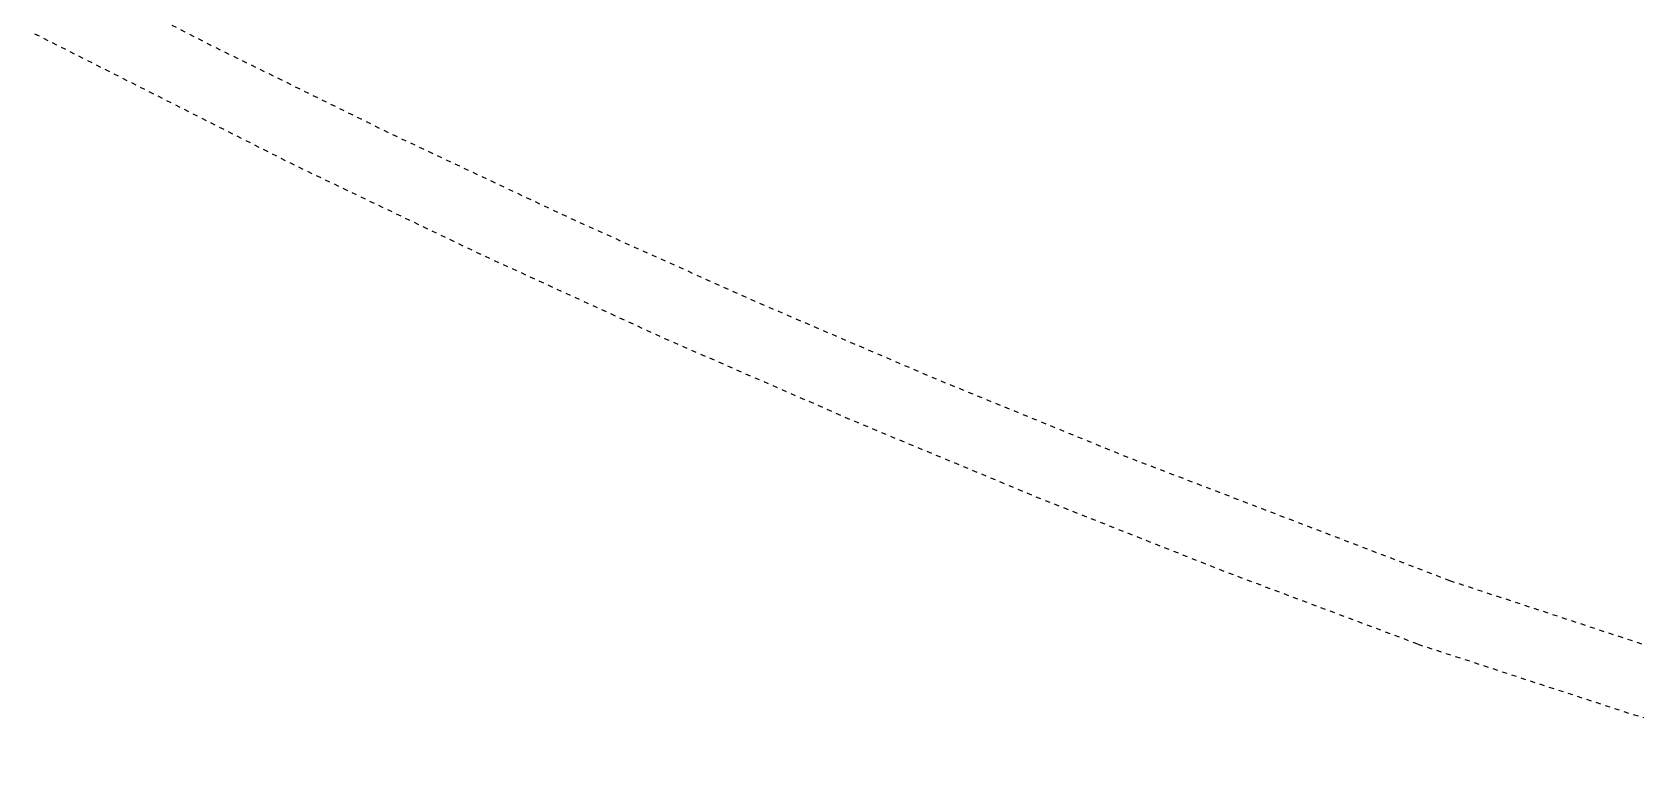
# Model space of a CAD drawing. Header units: millimetres. Extents: x 50357 to 985146, y 723188 to 1803594.
# Drawn here: x 829875.19 to 829907.74, y 818187.62 to 818202.37 of the extents above; entities that cross this region are included whole.
import ezdxf
from ezdxf.xclip import XClip

# ---------------------------------------------------------------- set-up
doc = ezdxf.new("R2010")
doc.units = ezdxf.units.MM
doc.header["$LTSCALE"] = 3
doc.header["$MEASUREMENT"] = 0
doc.linetypes.add('x-baseplan$0$DGN Style 2', pattern=[1.94727e-06, 0, -1.94727e-06])
doc.layers.add('00_Xref', color=7, linetype='Continuous')
doc.layers.add('x-baseplan$0$AR-ROAD_AR_BS_MI_', color=7, linetype='Continuous', true_color=0x6d6d6d)

# ---------------------------------------------------------------- blocks, each defined once
blk = doc.blocks.new('x-baseplan')
at = {"layer": 'x-baseplan$0$AR-ROAD_AR_BS_MI_', "linetype": 'x-baseplan$0$DGN Style 2', "flags": 128}
for points in [[(834499.991, 818203.972), (834503.614, 818202.109), (834507.27, 818200.31), (834510.956, 818198.575), (834514.672, 818196.904), (834518.416, 818195.299), (834522.188, 818193.759), (834528.77, 818191.237)], [(834528.127, 818189.944), (834524.267, 818191.393), (834520.432, 818192.91), (834516.625, 818194.494), (834512.846, 818196.143), (834509.096, 818197.859), (834505.377, 818199.64), (834500, 818202.357)], [(834528.77, 818191.237), (834532.75, 818189.925), (834535.9, 818189.013)], [(834528.127, 818189.944), (834532.493, 818188.518), (834535.563, 818187.615)]]:
    blk.add_lwpolyline(points, dxfattribs=at)

msp = doc.modelspace()

# ---------------------------------------------------------------- block references
at = {"layer": '00_Xref'}
ref = msp.add_blockref('x-baseplan', (-4624.8147, 0), dxfattribs=at)
XClip(ref).set_block_clipping_path([(834202.4041511728, 818417.7787976696), (834906.6320897909, 818467.0097314056), (834956.0121295976, 817760.6488927433), (834251.7841909796, 817711.4179590072)])

doc.saveas('drawing.dxf')
